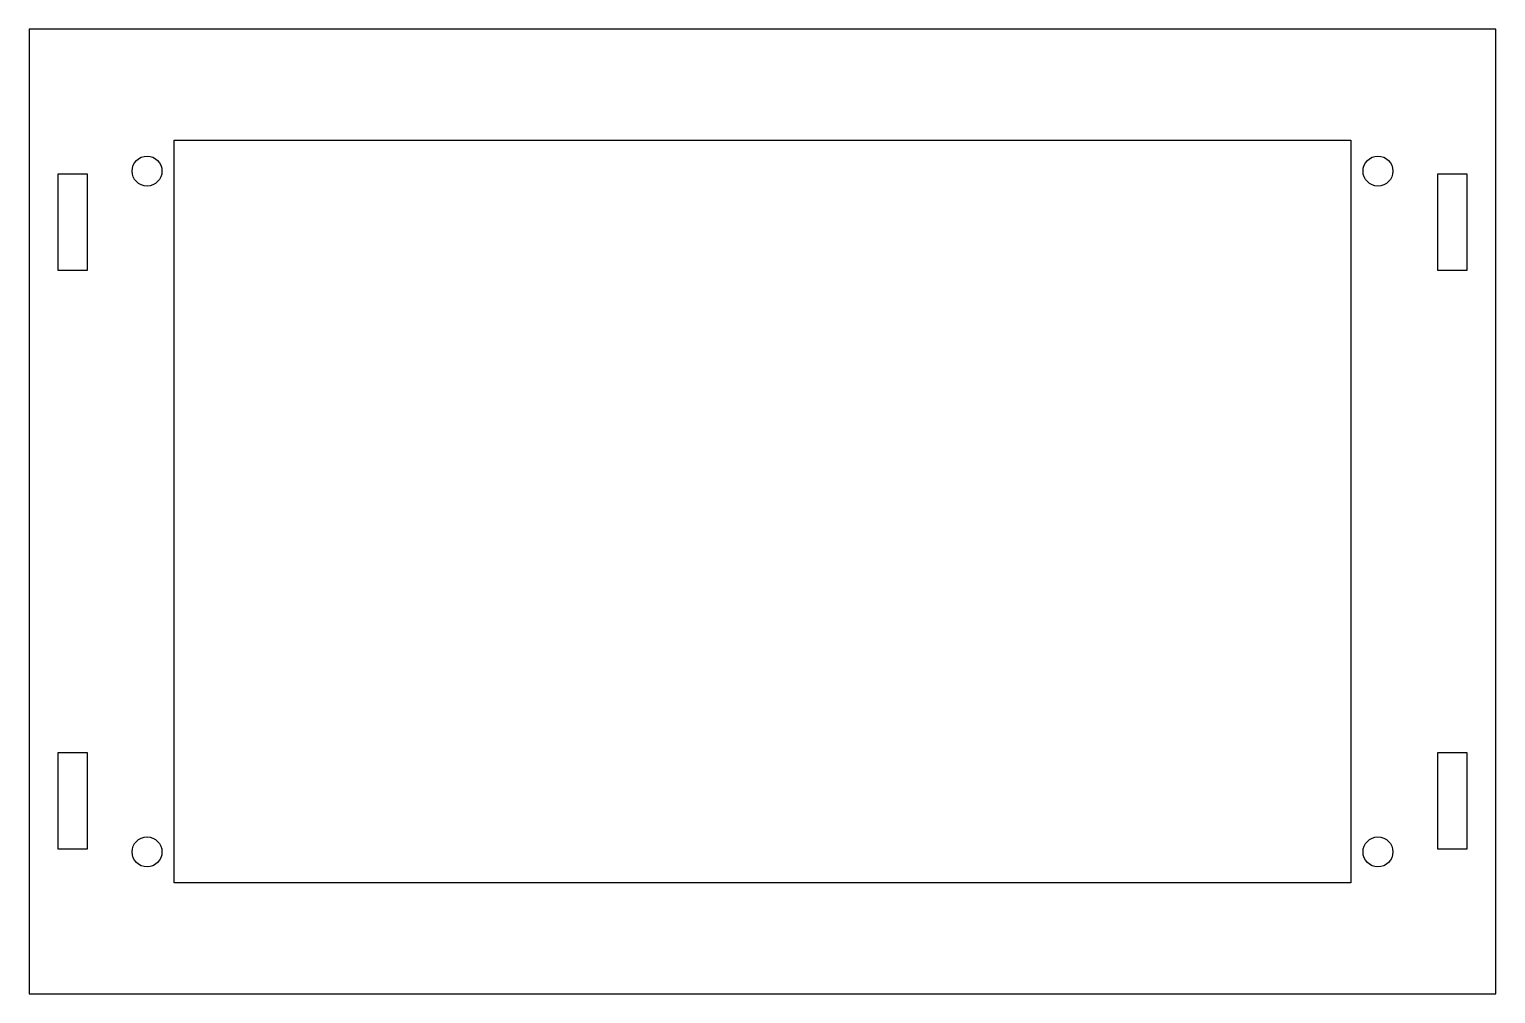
# Model space of a CAD drawing. Header units: millimetres. Extents: x 0 to 152, y 0 to 100.
import ezdxf

# ---------------------------------------------------------------- set-up
doc = ezdxf.new("R2010")
doc.units = ezdxf.units.MM

msp = doc.modelspace()

# ---------------------------------------------------------------- linework, layer by layer
for points in [[(0, 0), (152, 0), (152, 100), (0, 100)], [(137, 88.5), (137, 11.5), (15, 11.5), (15, 88.5)], [(6, 85), (6, 75), (3, 75), (3, 85)], [(6, 25), (6, 15), (3, 15), (3, 25)]]:
    msp.add_lwpolyline(points, close=True)
at = {"flags": 128}
for points in [[(149, 85), (149, 75), (146, 75), (146, 85)], [(149, 25), (149, 15), (146, 15), (146, 25)]]:
    msp.add_lwpolyline(points, close=True, dxfattribs=at)
for centre in [(12.2, 85.3), (139.8, 85.3), (12.2, 14.7), (139.8, 14.7)]:
    msp.add_circle(centre, 1.55)

doc.saveas('drawing.dxf')
